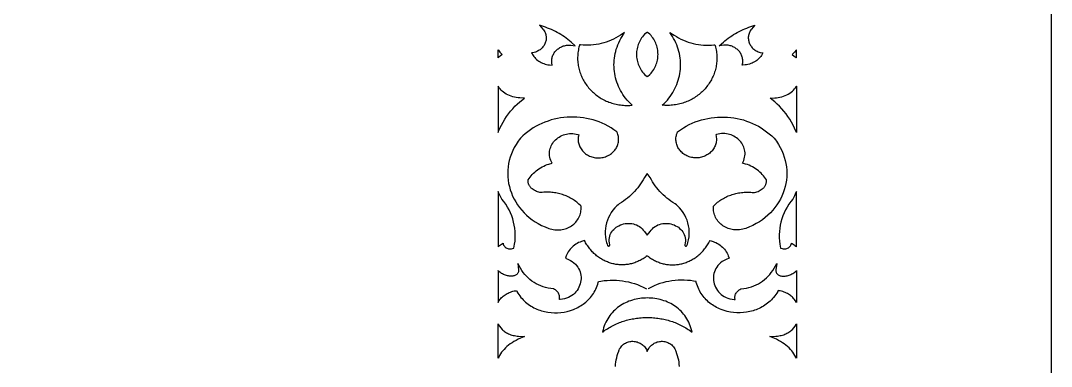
# Model space of a CAD drawing. Extents: x -1917 to -261, y -485 to 605.
# Drawn here: x -1004.7 to -721.6, y -296.9 to -201.8 of the extents above; entities that cross this region are included whole.
import ezdxf

# ---------------------------------------------------------------- set-up
doc = ezdxf.new("R2010")
doc.units = 0
doc.layers.add('LAYER_1', color=18, linetype='CONTINUOUS')

msp = doc.modelspace()

# ---------------------------------------------------------------- linework, layer by layer
at = {"layer": 'LAYER_1'}
for points in [[(-1916.61, -484.86), (-721.61, -484.86), (-721.61, 605.14), (-1916.61, 605.14)], [(-862.18, -203.03), (-861.25, -204.1), (-861.07, -204.34), (-860.92, -204.58), (-860.78, -204.82), (-860.67, -205.07), (-860.57, -205.32), (-860.49, -205.58), (-860.43, -205.84), (-860.39, -206.09), (-860.37, -206.35), (-860.37, -206.61), (-860.38, -206.87), (-860.42, -207.13), (-860.47, -207.38), (-860.53, -207.63), (-860.61, -207.88), (-860.71, -208.12), (-860.83, -208.35), (-860.96, -208.58), (-861.11, -208.8), (-861.27, -209.02), (-861.44, -209.22), (-861.63, -209.41), (-861.84, -209.6), (-862.06, -209.77), (-862.29, -209.93), (-862.54, -210.07), (-862.8, -210.2), (-863.07, -210.32), (-863.35, -210.42), (-863.65, -210.51), (-864.38, -210.67), (-863.98, -211.33), (-863.76, -211.64), (-863.52, -211.93), (-863.26, -212.2), (-862.99, -212.46), (-862.69, -212.7), (-862.39, -212.92), (-862.06, -213.12), (-861.73, -213.3), (-861.38, -213.47), (-861.02, -213.61), (-860.65, -213.72), (-860.27, -213.82), (-859.88, -213.89), (-859.49, -213.95), (-858.72, -214), (-858.81, -213.35), (-858.84, -213.08), (-858.84, -212.81), (-858.83, -212.54), (-858.8, -212.28), (-858.75, -212.03), (-858.69, -211.78), (-858.61, -211.53), (-858.51, -211.29), (-858.4, -211.06), (-858.28, -210.83), (-858.15, -210.61), (-858, -210.4), (-857.83, -210.2), (-857.66, -210.01), (-857.47, -209.82), (-857.27, -209.65), (-857.07, -209.49), (-856.85, -209.33), (-856.62, -209.19), (-856.38, -209.06), (-856.14, -208.94), (-855.89, -208.84), (-855.63, -208.75), (-855.36, -208.67), (-855.08, -208.61), (-854.81, -208.56), (-854.52, -208.53), (-854.23, -208.51), (-853.94, -208.51), (-853.64, -208.53), (-852.38, -208.67), (-853.51, -207.67), (-853.95, -207.3), (-854.41, -206.94), (-854.87, -206.59), (-855.34, -206.26), (-855.83, -205.93), (-856.32, -205.62), (-856.82, -205.32), (-857.33, -205.03), (-857.85, -204.76), (-858.37, -204.5), (-858.91, -204.25), (-859.45, -204.02), (-860, -203.8), (-860.55, -203.59)], [(-803.04, -203.03), (-803.97, -204.1), (-804.15, -204.34), (-804.3, -204.58), (-804.44, -204.82), (-804.55, -205.07), (-804.65, -205.32), (-804.73, -205.58), (-804.78, -205.84), (-804.82, -206.09), (-804.85, -206.35), (-804.85, -206.61), (-804.83, -206.87), (-804.8, -207.13), (-804.75, -207.38), (-804.69, -207.63), (-804.6, -207.88), (-804.5, -208.12), (-804.39, -208.35), (-804.26, -208.58), (-804.11, -208.8), (-803.95, -209.02), (-803.78, -209.22), (-803.58, -209.41), (-803.38, -209.6), (-803.16, -209.77), (-802.93, -209.93), (-802.68, -210.07), (-802.42, -210.2), (-802.15, -210.32), (-801.87, -210.42), (-801.57, -210.51), (-800.84, -210.67), (-801.24, -211.33), (-801.46, -211.64), (-801.7, -211.93), (-801.96, -212.2), (-802.23, -212.46), (-802.53, -212.7), (-802.83, -212.92), (-803.16, -213.12), (-803.49, -213.3), (-803.84, -213.47), (-804.2, -213.61), (-804.57, -213.72), (-804.95, -213.82), (-805.34, -213.89), (-805.73, -213.95), (-806.5, -214), (-806.4, -213.35), (-806.38, -213.08), (-806.38, -212.81), (-806.39, -212.54), (-806.42, -212.28), (-806.47, -212.03), (-806.53, -211.78), (-806.61, -211.53), (-806.7, -211.29), (-806.81, -211.06), (-806.94, -210.83), (-807.07, -210.61), (-807.22, -210.4), (-807.39, -210.2), (-807.56, -210.01), (-807.75, -209.82), (-807.94, -209.65), (-808.15, -209.49), (-808.37, -209.33), (-808.6, -209.19), (-808.83, -209.06), (-809.08, -208.94), (-809.33, -208.84), (-809.59, -208.75), (-809.86, -208.67), (-810.13, -208.61), (-810.41, -208.56), (-810.7, -208.53), (-810.99, -208.51), (-811.28, -208.51), (-811.58, -208.53), (-812.83, -208.67), (-811.71, -207.67), (-811.27, -207.3), (-810.81, -206.94), (-810.35, -206.59), (-809.88, -206.26), (-809.39, -205.93), (-808.9, -205.62), (-808.4, -205.32), (-807.89, -205.03), (-807.37, -204.76), (-806.85, -204.5), (-806.31, -204.25), (-805.77, -204.02), (-805.22, -203.8), (-804.67, -203.59)], [(-837.44, -225.09), (-836.75, -225.06), (-837.23, -224.59), (-837.69, -224.12), (-838.12, -223.63), (-838.54, -223.13), (-838.92, -222.62), (-839.28, -222.09), (-839.62, -221.56), (-839.94, -221.01), (-840.22, -220.45), (-840.49, -219.89), (-840.73, -219.31), (-840.94, -218.73), (-841.13, -218.14), (-841.3, -217.55), (-841.44, -216.95), (-841.55, -216.34), (-841.64, -215.74), (-841.7, -215.13), (-841.74, -214.51), (-841.75, -213.9), (-841.74, -213.29), (-841.7, -212.67), (-841.63, -212.06), (-841.54, -211.45), (-841.42, -210.84), (-841.28, -210.23), (-841.11, -209.63), (-840.91, -209.03), (-840.69, -208.44), (-840.44, -207.86), (-840.17, -207.28), (-839.86, -206.71), (-839.53, -206.15), (-838.84, -205.02), (-839.97, -205.75), (-840.6, -206.15), (-841.23, -206.52), (-841.87, -206.85), (-842.53, -207.15), (-843.2, -207.43), (-843.87, -207.67), (-844.56, -207.89), (-845.25, -208.07), (-845.95, -208.22), (-846.65, -208.34), (-847.36, -208.43), (-848.07, -208.49), (-848.78, -208.52), (-849.49, -208.52), (-850.2, -208.49), (-850.92, -208.43), (-851.18, -208.41), (-851.25, -208.65), (-851.36, -209.04), (-851.45, -209.44), (-851.53, -209.84), (-851.6, -210.24), (-851.65, -210.64), (-851.69, -211.03), (-851.72, -211.43), (-851.74, -211.82), (-851.74, -212.21), (-851.73, -212.6), (-851.71, -212.98), (-851.67, -213.37), (-851.63, -213.75), (-851.57, -214.12), (-851.5, -214.5), (-851.42, -214.87), (-851.33, -215.24), (-851.23, -215.6), (-851.12, -215.96), (-850.99, -216.32), (-850.86, -216.67), (-850.71, -217.02), (-850.56, -217.37), (-850.39, -217.71), (-850.22, -218.04), (-850.03, -218.37), (-849.84, -218.69), (-849.64, -219.01), (-849.42, -219.32), (-849.2, -219.63), (-848.97, -219.93), (-848.73, -220.22), (-848.48, -220.51), (-848.23, -220.79), (-847.96, -221.06), (-847.69, -221.33), (-847.41, -221.59), (-847.12, -221.84), (-846.82, -222.08), (-846.52, -222.32), (-846.21, -222.54), (-845.89, -222.76), (-845.57, -222.97), (-845.24, -223.18), (-844.9, -223.37), (-844.55, -223.55), (-844.2, -223.73), (-843.85, -223.89), (-843.48, -224.05), (-843.12, -224.19), (-842.74, -224.33), (-842.36, -224.45), (-841.98, -224.57), (-841.59, -224.67), (-841.19, -224.77), (-840.79, -224.85), (-840.39, -224.92), (-839.98, -224.98), (-839.56, -225.03), (-839.15, -225.07), (-838.73, -225.09), (-838.3, -225.1), (-837.87, -225.1)], [(-832.61, -217.08), (-832.58, -217.11), (-831.86, -216.57), (-831.57, -216.24), (-831.31, -215.91), (-831.06, -215.57), (-830.84, -215.22), (-830.63, -214.87), (-830.45, -214.51), (-830.28, -214.14), (-830.13, -213.76), (-830, -213.38), (-829.9, -213), (-829.81, -212.62), (-829.74, -212.23), (-829.69, -211.84), (-829.66, -211.45), (-829.65, -211.05), (-829.66, -210.66), (-829.69, -210.27), (-829.74, -209.88), (-829.81, -209.49), (-829.9, -209.1), (-830, -208.72), (-830.13, -208.34), (-830.28, -207.97), (-830.45, -207.6), (-830.63, -207.24), (-830.84, -206.88), (-831.06, -206.53), (-831.31, -206.19), (-831.57, -205.86), (-831.86, -205.54), (-832.58, -205), (-832.61, -205.02), (-832.64, -205), (-833.36, -205.54), (-833.64, -205.86), (-833.91, -206.19), (-834.15, -206.53), (-834.38, -206.88), (-834.59, -207.24), (-834.77, -207.6), (-834.94, -207.97), (-835.09, -208.34), (-835.21, -208.72), (-835.32, -209.1), (-835.41, -209.49), (-835.48, -209.88), (-835.53, -210.27), (-835.56, -210.66), (-835.57, -211.05), (-835.56, -211.45), (-835.53, -211.84), (-835.48, -212.23), (-835.41, -212.62), (-835.32, -213), (-835.21, -213.38), (-835.09, -213.76), (-834.94, -214.14), (-834.77, -214.51), (-834.59, -214.87), (-834.38, -215.22), (-834.15, -215.57), (-833.91, -215.91), (-833.64, -216.24), (-833.36, -216.57), (-832.64, -217.11)], [(-827.78, -225.09), (-828.47, -225.06), (-827.99, -224.59), (-827.53, -224.12), (-827.09, -223.63), (-826.68, -223.13), (-826.3, -222.62), (-825.93, -222.09), (-825.6, -221.56), (-825.28, -221.01), (-824.99, -220.45), (-824.73, -219.89), (-824.49, -219.31), (-824.28, -218.73), (-824.09, -218.14), (-823.92, -217.55), (-823.78, -216.95), (-823.67, -216.34), (-823.58, -215.74), (-823.52, -215.13), (-823.48, -214.51), (-823.47, -213.9), (-823.48, -213.29), (-823.52, -212.67), (-823.58, -212.06), (-823.68, -211.45), (-823.79, -210.84), (-823.94, -210.23), (-824.11, -209.63), (-824.3, -209.03), (-824.53, -208.44), (-824.78, -207.86), (-825.05, -207.28), (-825.36, -206.71), (-825.69, -206.15), (-826.38, -205.02), (-825.25, -205.75), (-824.62, -206.15), (-823.99, -206.52), (-823.35, -206.85), (-822.69, -207.15), (-822.02, -207.43), (-821.35, -207.67), (-820.66, -207.89), (-819.97, -208.07), (-819.27, -208.22), (-818.57, -208.34), (-817.86, -208.43), (-817.15, -208.49), (-816.44, -208.52), (-815.73, -208.52), (-815.01, -208.49), (-814.3, -208.43), (-814.04, -208.41), (-813.97, -208.65), (-813.86, -209.04), (-813.77, -209.44), (-813.69, -209.84), (-813.62, -210.24), (-813.57, -210.64), (-813.53, -211.03), (-813.5, -211.43), (-813.48, -211.82), (-813.48, -212.21), (-813.49, -212.6), (-813.51, -212.98), (-813.55, -213.37), (-813.59, -213.75), (-813.65, -214.12), (-813.72, -214.5), (-813.8, -214.87), (-813.89, -215.24), (-813.99, -215.6), (-814.1, -215.96), (-814.23, -216.32), (-814.36, -216.67), (-814.51, -217.02), (-814.66, -217.37), (-814.83, -217.71), (-815, -218.04), (-815.18, -218.37), (-815.38, -218.69), (-815.58, -219.01), (-815.8, -219.32), (-816.02, -219.63), (-816.25, -219.93), (-816.49, -220.22), (-816.73, -220.51), (-816.99, -220.79), (-817.26, -221.06), (-817.53, -221.33), (-817.81, -221.59), (-818.1, -221.84), (-818.39, -222.08), (-818.7, -222.32), (-819.01, -222.54), (-819.33, -222.76), (-819.65, -222.97), (-819.98, -223.18), (-820.32, -223.37), (-820.66, -223.55), (-821.02, -223.73), (-821.37, -223.89), (-821.73, -224.05), (-822.1, -224.19), (-822.48, -224.33), (-822.86, -224.45), (-823.24, -224.57), (-823.63, -224.67), (-824.03, -224.77), (-824.43, -224.85), (-824.83, -224.92), (-825.24, -224.98), (-825.65, -225.03), (-826.07, -225.07), (-826.49, -225.09), (-826.92, -225.1), (-827.35, -225.1)], [(-873.59, -212.04), (-873.59, -209.78), (-873.47, -209.94), (-873.08, -210.41), (-872.43, -211.12), (-872.98, -211.51), (-873.24, -211.72), (-873.48, -211.93)], [(-791.63, -212.04), (-791.63, -209.78), (-791.75, -209.94), (-792.13, -210.41), (-792.79, -211.12), (-792.24, -211.51), (-791.98, -211.72), (-791.74, -211.93)], [(-873.59, -232.53), (-873.46, -232.19), (-873.08, -231.34), (-872.67, -230.51), (-872.23, -229.7), (-871.76, -228.91), (-871.25, -228.14), (-870.72, -227.4), (-870.16, -226.68), (-869.57, -226), (-868.95, -225.34), (-868.31, -224.72), (-867.64, -224.13), (-866.33, -223.07), (-867.62, -223.03), (-868.1, -222.99), (-868.58, -222.92), (-869.06, -222.83), (-869.54, -222.71), (-870.01, -222.56), (-870.47, -222.39), (-870.91, -222.2), (-871.34, -221.98), (-871.74, -221.74), (-872.12, -221.48), (-872.46, -221.2), (-872.78, -220.9), (-873.05, -220.58), (-873.29, -220.24), (-873.52, -219.83), (-873.59, -219.76)], [(-791.63, -232.53), (-791.76, -232.19), (-792.14, -231.34), (-792.55, -230.51), (-792.99, -229.7), (-793.46, -228.91), (-793.97, -228.14), (-794.5, -227.4), (-795.06, -226.68), (-795.65, -226), (-796.27, -225.34), (-796.91, -224.72), (-797.57, -224.13), (-798.89, -223.07), (-797.6, -223.03), (-797.12, -222.99), (-796.64, -222.92), (-796.16, -222.83), (-795.68, -222.71), (-795.21, -222.56), (-794.75, -222.39), (-794.31, -222.2), (-793.88, -221.98), (-793.48, -221.74), (-793.1, -221.48), (-792.76, -221.2), (-792.44, -220.9), (-792.17, -220.58), (-791.93, -220.24), (-791.7, -219.83), (-791.63, -219.76)], [(-865.33, -245.62), (-865.08, -245.22), (-864.8, -244.84), (-864.51, -244.47), (-864.2, -244.11), (-863.86, -243.77), (-863.51, -243.44), (-863.15, -243.12), (-862.76, -242.82), (-862.36, -242.54), (-861.94, -242.27), (-861.5, -242.02), (-861.05, -241.79), (-860.59, -241.58), (-860.1, -241.39), (-859.61, -241.22), (-858.76, -240.97), (-859.09, -240.23), (-859.24, -239.8), (-859.35, -239.38), (-859.42, -238.96), (-859.46, -238.54), (-859.46, -238.13), (-859.42, -237.72), (-859.36, -237.33), (-859.26, -236.94), (-859.13, -236.56), (-858.97, -236.19), (-858.78, -235.83), (-858.56, -235.49), (-858.33, -235.16), (-858.06, -234.85), (-857.77, -234.55), (-857.47, -234.28), (-857.14, -234.02), (-856.79, -233.79), (-856.43, -233.58), (-856.05, -233.39), (-855.65, -233.23), (-855.24, -233.09), (-854.82, -232.98), (-854.39, -232.9), (-853.95, -232.85), (-853.5, -232.83), (-853.04, -232.85), (-852.58, -232.9), (-852.11, -232.98), (-851.64, -233.1), (-851.43, -233.17), (-851.44, -233.21), (-851.51, -233.53), (-851.56, -233.84), (-851.59, -234.16), (-851.6, -234.47), (-851.59, -234.78), (-851.55, -235.08), (-851.5, -235.39), (-851.43, -235.68), (-851.34, -235.97), (-851.23, -236.25), (-851.1, -236.53), (-850.96, -236.8), (-850.8, -237.06), (-850.62, -237.31), (-850.43, -237.55), (-850.23, -237.78), (-850.01, -237.99), (-849.78, -238.2), (-849.53, -238.4), (-849.28, -238.58), (-849.01, -238.74), (-848.73, -238.9), (-848.43, -239.04), (-848.13, -239.16), (-847.82, -239.27), (-847.5, -239.36), (-847.17, -239.43), (-846.84, -239.48), (-846.49, -239.52), (-846.14, -239.53), (-845.79, -239.53), (-845.43, -239.5), (-845.08, -239.46), (-844.75, -239.39), (-844.42, -239.31), (-844.1, -239.21), (-843.79, -239.1), (-843.49, -238.96), (-843.2, -238.82), (-842.92, -238.65), (-842.66, -238.48), (-842.41, -238.29), (-842.17, -238.08), (-841.94, -237.87), (-841.73, -237.64), (-841.54, -237.41), (-841.35, -237.16), (-841.19, -236.91), (-841.04, -236.64), (-840.91, -236.37), (-840.79, -236.09), (-840.69, -235.81), (-840.61, -235.52), (-840.55, -235.22), (-840.51, -234.92), (-840.49, -234.62), (-840.48, -234.31), (-840.5, -234), (-840.54, -233.69), (-840.6, -233.38), (-840.68, -233.07), (-840.79, -232.76), (-840.94, -232.38), (-841.76, -231.79), (-842.53, -231.28), (-843.32, -230.82), (-844.13, -230.39), (-844.96, -230), (-845.79, -229.66), (-846.65, -229.35), (-847.51, -229.08), (-848.38, -228.85), (-849.26, -228.66), (-850.15, -228.51), (-851.04, -228.4), (-851.94, -228.32), (-852.83, -228.29), (-853.73, -228.29), (-854.62, -228.33), (-855.52, -228.41), (-856.4, -228.53), (-857.28, -228.69), (-858.16, -228.88), (-859.02, -229.11), (-859.87, -229.39), (-860.71, -229.69), (-861.54, -230.04), (-862.35, -230.42), (-863.14, -230.84), (-863.92, -231.3), (-864.67, -231.8), (-865.4, -232.33), (-866.11, -232.9), (-866.8, -233.5), (-867.46, -234.15), (-867.79, -234.57), (-868.09, -234.98), (-868.64, -235.82), (-869.14, -236.67), (-869.57, -237.54), (-869.94, -238.42), (-870.25, -239.31), (-870.51, -240.21), (-870.7, -241.12), (-870.84, -242.03), (-870.92, -242.94), (-870.94, -243.86), (-870.91, -244.76), (-870.82, -245.67), (-870.68, -246.56), (-870.48, -247.45), (-870.24, -248.33), (-869.94, -249.19), (-869.58, -250.03), (-869.18, -250.86), (-868.73, -251.67), (-868.23, -252.45), (-867.68, -253.21), (-867.08, -253.94), (-866.44, -254.64), (-865.74, -255.31), (-865.01, -255.95), (-864.22, -256.55), (-863.4, -257.11), (-862.53, -257.63), (-861.62, -258.1), (-860.66, -258.54), (-859.67, -258.92), (-859.25, -259.06), (-858.83, -259.18), (-858.41, -259.26), (-857.99, -259.33), (-857.57, -259.36), (-857.16, -259.37), (-856.75, -259.35), (-856.34, -259.31), (-855.94, -259.25), (-855.55, -259.16), (-855.17, -259.05), (-854.79, -258.92), (-854.43, -258.77), (-854.07, -258.6), (-853.73, -258.41), (-853.4, -258.21), (-853.09, -257.98), (-852.79, -257.74), (-852.51, -257.48), (-852.24, -257.2), (-852, -256.91), (-851.77, -256.6), (-851.56, -256.28), (-851.38, -255.95), (-851.21, -255.61), (-851.07, -255.25), (-850.96, -254.88), (-850.87, -254.5), (-850.81, -254.11), (-850.77, -253.71), (-850.77, -253.31), (-850.8, -252.78), (-851.07, -252.51), (-851.36, -252.25), (-851.64, -252), (-851.94, -251.75), (-852.24, -251.52), (-852.55, -251.3), (-852.86, -251.09), (-853.18, -250.89), (-853.5, -250.69), (-853.83, -250.51), (-854.17, -250.34), (-854.51, -250.18), (-854.85, -250.02), (-855.19, -249.88), (-855.54, -249.75), (-855.9, -249.63), (-856.25, -249.52), (-856.61, -249.41), (-856.98, -249.32), (-857.34, -249.24), (-857.71, -249.17), (-858.08, -249.11), (-858.45, -249.06), (-858.82, -249.02), (-859.19, -248.99), (-859.57, -248.97), (-859.94, -248.96), (-860.31, -248.97), (-860.69, -248.98), (-861.06, -249), (-861.44, -249.04), (-861.81, -249.08), (-862.11, -249.03), (-862.41, -248.96), (-862.72, -248.86), (-863.04, -248.75), (-863.34, -248.62), (-863.65, -248.46), (-863.94, -248.28), (-864.21, -248.08), (-864.34, -247.97), (-864.47, -247.86), (-864.58, -247.74), (-864.7, -247.61), (-864.8, -247.48), (-864.9, -247.34), (-864.99, -247.2), (-865.07, -247.05), (-865.14, -246.89), (-865.2, -246.73), (-865.25, -246.56), (-865.29, -246.38), (-865.32, -246.2), (-865.34, -246.01), (-865.34, -245.82)], [(-799.89, -245.62), (-800.14, -245.22), (-800.42, -244.84), (-800.71, -244.47), (-801.02, -244.11), (-801.35, -243.77), (-801.7, -243.44), (-802.07, -243.12), (-802.46, -242.82), (-802.86, -242.54), (-803.28, -242.27), (-803.72, -242.02), (-804.17, -241.79), (-804.63, -241.58), (-805.12, -241.39), (-805.61, -241.22), (-806.46, -240.97), (-806.13, -240.23), (-805.98, -239.8), (-805.87, -239.38), (-805.79, -238.96), (-805.76, -238.54), (-805.76, -238.13), (-805.8, -237.72), (-805.86, -237.33), (-805.96, -236.94), (-806.09, -236.56), (-806.25, -236.19), (-806.44, -235.83), (-806.65, -235.49), (-806.89, -235.16), (-807.16, -234.85), (-807.44, -234.55), (-807.75, -234.28), (-808.08, -234.02), (-808.43, -233.79), (-808.79, -233.58), (-809.17, -233.39), (-809.57, -233.23), (-809.98, -233.09), (-810.4, -232.98), (-810.83, -232.9), (-811.27, -232.85), (-811.72, -232.83), (-812.18, -232.85), (-812.64, -232.9), (-813.11, -232.98), (-813.58, -233.1), (-813.79, -233.17), (-813.78, -233.21), (-813.71, -233.53), (-813.66, -233.84), (-813.63, -234.16), (-813.62, -234.47), (-813.63, -234.78), (-813.67, -235.08), (-813.72, -235.39), (-813.79, -235.68), (-813.88, -235.97), (-813.99, -236.25), (-814.12, -236.53), (-814.26, -236.8), (-814.42, -237.06), (-814.6, -237.31), (-814.79, -237.55), (-814.99, -237.78), (-815.21, -237.99), (-815.44, -238.2), (-815.69, -238.4), (-815.94, -238.58), (-816.21, -238.74), (-816.49, -238.9), (-816.78, -239.04), (-817.09, -239.16), (-817.4, -239.27), (-817.72, -239.36), (-818.05, -239.43), (-818.38, -239.48), (-818.73, -239.52), (-819.08, -239.53), (-819.43, -239.53), (-819.79, -239.5), (-820.13, -239.46), (-820.47, -239.39), (-820.8, -239.31), (-821.12, -239.21), (-821.43, -239.1), (-821.73, -238.96), (-822.02, -238.82), (-822.3, -238.65), (-822.56, -238.48), (-822.81, -238.29), (-823.05, -238.08), (-823.28, -237.87), (-823.49, -237.64), (-823.68, -237.41), (-823.86, -237.16), (-824.03, -236.91), (-824.18, -236.64), (-824.31, -236.37), (-824.43, -236.09), (-824.53, -235.81), (-824.61, -235.52), (-824.67, -235.22), (-824.71, -234.92), (-824.73, -234.62), (-824.74, -234.31), (-824.72, -234), (-824.68, -233.69), (-824.62, -233.38), (-824.54, -233.07), (-824.43, -232.76), (-824.28, -232.38), (-823.46, -231.79), (-822.69, -231.28), (-821.9, -230.82), (-821.09, -230.39), (-820.26, -230), (-819.42, -229.66), (-818.57, -229.35), (-817.71, -229.08), (-816.84, -228.85), (-815.96, -228.66), (-815.07, -228.51), (-814.18, -228.4), (-813.28, -228.32), (-812.39, -228.29), (-811.49, -228.29), (-810.6, -228.33), (-809.7, -228.41), (-808.82, -228.53), (-807.94, -228.69), (-807.06, -228.88), (-806.2, -229.11), (-805.35, -229.39), (-804.51, -229.69), (-803.68, -230.04), (-802.87, -230.42), (-802.08, -230.84), (-801.3, -231.3), (-800.55, -231.8), (-799.82, -232.33), (-799.11, -232.9), (-798.42, -233.5), (-797.76, -234.15), (-797.43, -234.57), (-797.13, -234.98), (-796.58, -235.82), (-796.08, -236.67), (-795.65, -237.54), (-795.28, -238.42), (-794.97, -239.31), (-794.71, -240.21), (-794.52, -241.12), (-794.38, -242.03), (-794.3, -242.94), (-794.28, -243.86), (-794.31, -244.76), (-794.4, -245.67), (-794.54, -246.56), (-794.73, -247.45), (-794.98, -248.33), (-795.28, -249.19), (-795.63, -250.03), (-796.04, -250.86), (-796.49, -251.67), (-796.99, -252.45), (-797.54, -253.21), (-798.14, -253.94), (-798.78, -254.64), (-799.47, -255.31), (-800.21, -255.95), (-800.99, -256.55), (-801.82, -257.11), (-802.69, -257.63), (-803.6, -258.1), (-804.56, -258.54), (-805.55, -258.92), (-805.97, -259.06), (-806.39, -259.18), (-806.81, -259.26), (-807.23, -259.33), (-807.65, -259.36), (-808.06, -259.37), (-808.47, -259.35), (-808.88, -259.31), (-809.28, -259.25), (-809.67, -259.16), (-810.05, -259.05), (-810.43, -258.92), (-810.79, -258.77), (-811.15, -258.6), (-811.49, -258.41), (-811.82, -258.21), (-812.13, -257.98), (-812.43, -257.74), (-812.71, -257.48), (-812.98, -257.2), (-813.22, -256.91), (-813.45, -256.6), (-813.66, -256.28), (-813.84, -255.95), (-814, -255.61), (-814.14, -255.25), (-814.26, -254.88), (-814.35, -254.5), (-814.41, -254.11), (-814.45, -253.71), (-814.45, -253.31), (-814.42, -252.78), (-814.14, -252.51), (-813.86, -252.25), (-813.57, -252), (-813.28, -251.75), (-812.98, -251.52), (-812.67, -251.3), (-812.36, -251.09), (-812.04, -250.89), (-811.71, -250.69), (-811.38, -250.51), (-811.05, -250.34), (-810.71, -250.18), (-810.37, -250.02), (-810.02, -249.88), (-809.67, -249.75), (-809.32, -249.63), (-808.96, -249.52), (-808.6, -249.41), (-808.24, -249.32), (-807.88, -249.24), (-807.51, -249.17), (-807.14, -249.11), (-806.77, -249.06), (-806.4, -249.02), (-806.03, -248.99), (-805.65, -248.97), (-805.28, -248.96), (-804.9, -248.97), (-804.53, -248.98), (-804.15, -249), (-803.78, -249.04), (-803.41, -249.08), (-803.11, -249.03), (-802.81, -248.96), (-802.49, -248.86), (-802.18, -248.75), (-801.87, -248.62), (-801.57, -248.46), (-801.28, -248.28), (-801.01, -248.08), (-800.88, -247.97), (-800.75, -247.86), (-800.63, -247.74), (-800.52, -247.61), (-800.42, -247.48), (-800.32, -247.34), (-800.23, -247.2), (-800.15, -247.05), (-800.08, -246.89), (-800.02, -246.73), (-799.97, -246.56), (-799.93, -246.38), (-799.9, -246.2), (-799.88, -246.01), (-799.88, -245.82)], [(-832.61, -260.77), (-831.83, -259.83), (-831.53, -259.42), (-831.2, -259.05), (-830.85, -258.72), (-830.47, -258.43), (-830.08, -258.19), (-829.66, -257.99), (-829.24, -257.83), (-828.8, -257.7), (-828.35, -257.62), (-827.9, -257.57), (-827.44, -257.55), (-826.99, -257.58), (-826.54, -257.63), (-826.09, -257.72), (-825.65, -257.85), (-825.23, -258), (-824.82, -258.19), (-824.43, -258.4), (-824.06, -258.64), (-823.71, -258.92), (-823.39, -259.21), (-823.1, -259.53), (-822.85, -259.88), (-822.63, -260.25), (-822.44, -260.64), (-822.3, -261.06), (-822.2, -261.49), (-822.15, -261.95), (-822.15, -262.42), (-822.2, -262.92), (-822.3, -263.45), (-822.31, -263.52), (-822.3, -263.58), (-822.29, -263.63), (-822.26, -263.68), (-822.22, -263.72), (-822.18, -263.75), (-822.13, -263.78), (-822.08, -263.8), (-822.02, -263.81), (-821.97, -263.81), (-821.91, -263.8), (-821.86, -263.78), (-821.81, -263.75), (-821.77, -263.71), (-821.73, -263.66), (-821.71, -263.6), (-821.57, -263.23), (-821.45, -262.84), (-821.26, -262.07), (-821.14, -261.29), (-821.07, -260.51), (-821.07, -259.74), (-821.13, -258.96), (-821.25, -258.2), (-821.43, -257.45), (-821.67, -256.71), (-821.97, -255.98), (-822.32, -255.28), (-822.73, -254.6), (-823.2, -253.95), (-823.72, -253.32), (-824.29, -252.74), (-824.6, -252.45), (-824.93, -252.17), (-825.54, -251.79), (-826.11, -251.41), (-826.66, -251.01), (-827.2, -250.59), (-827.71, -250.15), (-828.21, -249.7), (-828.69, -249.23), (-829.15, -248.75), (-829.59, -248.25), (-830.02, -247.73), (-830.42, -247.2), (-830.8, -246.66), (-831.16, -246.11), (-831.49, -245.54), (-831.81, -244.96), (-832.61, -243.79), (-833.41, -244.96), (-833.73, -245.54), (-834.06, -246.11), (-834.42, -246.66), (-834.8, -247.2), (-835.2, -247.73), (-835.62, -248.25), (-836.07, -248.75), (-836.53, -249.23), (-837.01, -249.7), (-837.5, -250.15), (-838.02, -250.59), (-838.56, -251.01), (-839.11, -251.41), (-839.68, -251.79), (-840.29, -252.17), (-840.62, -252.45), (-840.93, -252.74), (-841.5, -253.32), (-842.02, -253.95), (-842.48, -254.6), (-842.9, -255.28), (-843.25, -255.98), (-843.55, -256.71), (-843.79, -257.45), (-843.97, -258.2), (-844.09, -258.96), (-844.15, -259.74), (-844.15, -260.51), (-844.08, -261.29), (-843.96, -262.07), (-843.77, -262.84), (-843.65, -263.23), (-843.51, -263.6), (-843.49, -263.66), (-843.45, -263.71), (-843.41, -263.75), (-843.36, -263.78), (-843.3, -263.8), (-843.25, -263.81), (-843.19, -263.81), (-843.14, -263.8), (-843.09, -263.78), (-843.04, -263.75), (-843, -263.72), (-842.96, -263.68), (-842.93, -263.63), (-842.91, -263.58), (-842.91, -263.52), (-842.91, -263.45), (-843.02, -262.92), (-843.07, -262.42), (-843.07, -261.95), (-843.02, -261.49), (-842.92, -261.06), (-842.77, -260.64), (-842.59, -260.25), (-842.37, -259.88), (-842.12, -259.53), (-841.83, -259.21), (-841.51, -258.92), (-841.16, -258.64), (-840.79, -258.4), (-840.4, -258.19), (-839.99, -258), (-839.57, -257.85), (-839.13, -257.72), (-838.68, -257.63), (-838.23, -257.58), (-837.77, -257.55), (-837.32, -257.57), (-836.87, -257.62), (-836.42, -257.7), (-835.98, -257.83), (-835.56, -257.99), (-835.14, -258.19), (-834.75, -258.43), (-834.37, -258.72), (-834.02, -259.05), (-833.69, -259.42), (-833.38, -259.83)], [(-873.59, -263.98), (-873.39, -263.79), (-873.16, -263.6), (-872.92, -263.43), (-872.66, -263.26), (-872.39, -263.11), (-872.22, -263.02), (-872.21, -263.05), (-872.15, -263.3), (-872.05, -263.52), (-871.92, -263.73), (-871.76, -263.92), (-871.59, -264.09), (-871.39, -264.24), (-871.17, -264.36), (-870.94, -264.45), (-870.7, -264.52), (-870.44, -264.57), (-870.18, -264.58), (-869.92, -264.55), (-869.65, -264.5), (-869.24, -264.35), (-869.05, -263.31), (-868.93, -262.43), (-868.87, -261.54), (-868.86, -260.66), (-868.9, -259.78), (-868.99, -258.91), (-869.13, -258.04), (-869.32, -257.18), (-869.56, -256.33), (-869.85, -255.5), (-870.19, -254.68), (-870.57, -253.87), (-871, -253.08), (-871.48, -252.31), (-872, -251.57), (-872.55, -250.87), (-873.03, -249.97), (-873.46, -249.05), (-873.59, -248.75)], [(-791.63, -263.98), (-791.63, -248.75), (-791.76, -249.05), (-792.19, -249.97), (-792.67, -250.87), (-793.21, -251.57), (-793.74, -252.31), (-794.22, -253.08), (-794.65, -253.87), (-795.03, -254.68), (-795.37, -255.5), (-795.66, -256.33), (-795.9, -257.18), (-796.09, -258.04), (-796.23, -258.91), (-796.32, -259.78), (-796.36, -260.66), (-796.35, -261.54), (-796.29, -262.43), (-796.17, -263.31), (-795.98, -264.35), (-795.57, -264.5), (-795.3, -264.55), (-795.03, -264.58), (-794.77, -264.57), (-794.52, -264.52), (-794.28, -264.45), (-794.05, -264.36), (-793.83, -264.24), (-793.63, -264.09), (-793.45, -263.92), (-793.3, -263.73), (-793.17, -263.52), (-793.07, -263.3), (-793.01, -263.05), (-793, -263.02), (-792.83, -263.11), (-792.56, -263.26), (-792.3, -263.43), (-792.06, -263.6), (-791.83, -263.79)], [(-832.61, -283.46), (-832.19, -283.46), (-831.77, -283.47), (-831.35, -283.49), (-830.94, -283.52), (-830.52, -283.56), (-830.11, -283.6), (-829.7, -283.65), (-829.29, -283.71), (-828.88, -283.78), (-828.48, -283.85), (-828.08, -283.93), (-827.68, -284.02), (-827.28, -284.12), (-826.89, -284.23), (-826.49, -284.34), (-826.1, -284.46), (-825.72, -284.59), (-825.33, -284.73), (-824.95, -284.87), (-824.57, -285.03), (-824.2, -285.19), (-823.83, -285.35), (-823.46, -285.53), (-823.1, -285.72), (-822.74, -285.91), (-822.38, -286.11), (-822.03, -286.31), (-821.68, -286.53), (-821.33, -286.75), (-820.99, -286.98), (-820.65, -287.22), (-820.32, -287.47), (-820.45, -286.89), (-820.62, -286.33), (-820.8, -285.79), (-821, -285.27), (-821.23, -284.77), (-821.47, -284.28), (-821.74, -283.81), (-822.02, -283.36), (-822.32, -282.93), (-822.64, -282.52), (-822.97, -282.13), (-823.33, -281.75), (-823.69, -281.39), (-824.07, -281.05), (-824.47, -280.73), (-824.87, -280.43), (-825.29, -280.15), (-825.72, -279.88), (-826.17, -279.63), (-826.62, -279.4), (-827.08, -279.19), (-827.55, -279), (-828.03, -278.83), (-828.52, -278.67), (-829.02, -278.53), (-829.52, -278.41), (-830.02, -278.31), (-830.53, -278.23), (-831.05, -278.17), (-831.57, -278.12), (-832.09, -278.09), (-832.61, -278.08), (-833.13, -278.09), (-833.65, -278.12), (-834.17, -278.17), (-834.69, -278.23), (-835.2, -278.31), (-835.7, -278.41), (-836.2, -278.53), (-836.7, -278.67), (-837.18, -278.83), (-837.66, -279), (-838.14, -279.19), (-838.6, -279.4), (-839.05, -279.63), (-839.49, -279.88), (-839.93, -280.15), (-840.35, -280.43), (-840.75, -280.73), (-841.15, -281.05), (-841.53, -281.39), (-841.89, -281.75), (-842.24, -282.13), (-842.58, -282.52), (-842.9, -282.93), (-843.2, -283.36), (-843.48, -283.81), (-843.75, -284.28), (-843.99, -284.77), (-844.22, -285.27), (-844.42, -285.79), (-844.6, -286.33), (-844.76, -286.89), (-844.9, -287.47), (-844.57, -287.22), (-844.23, -286.98), (-843.89, -286.75), (-843.54, -286.53), (-843.19, -286.31), (-842.84, -286.11), (-842.48, -285.91), (-842.12, -285.72), (-841.76, -285.53), (-841.39, -285.35), (-841.02, -285.19), (-840.64, -285.03), (-840.27, -284.87), (-839.89, -284.73), (-839.5, -284.59), (-839.11, -284.46), (-838.73, -284.34), (-838.33, -284.23), (-837.94, -284.12), (-837.54, -284.02), (-837.14, -283.93), (-836.74, -283.85), (-836.33, -283.78), (-835.93, -283.71), (-835.52, -283.65), (-835.11, -283.6), (-834.7, -283.56), (-834.28, -283.52), (-833.87, -283.49), (-833.45, -283.47), (-833.03, -283.46)], [(-873.59, -294.67), (-873.59, -285.23), (-873.52, -285.35), (-873.22, -285.84), (-872.87, -286.3), (-872.47, -286.73), (-872.25, -286.93), (-872.02, -287.12), (-871.78, -287.3), (-871.53, -287.48), (-871.26, -287.64), (-870.99, -287.79), (-870.7, -287.93), (-870.4, -288.06), (-870.09, -288.18), (-869.76, -288.28), (-869.42, -288.37), (-869.08, -288.44), (-868.71, -288.5), (-868.34, -288.55), (-867.96, -288.58), (-866.31, -288.64), (-868.06, -289.45), (-868.66, -289.76), (-869.22, -290.07), (-869.75, -290.4), (-870.25, -290.74), (-870.71, -291.1), (-871.15, -291.46), (-871.55, -291.84), (-871.93, -292.22), (-872.28, -292.62), (-872.6, -293.03), (-872.9, -293.46), (-873.17, -293.89), (-873.42, -294.34)], [(-791.63, -294.67), (-791.79, -294.34), (-792.05, -293.89), (-792.32, -293.46), (-792.62, -293.03), (-792.94, -292.62), (-793.29, -292.22), (-793.67, -291.84), (-794.07, -291.46), (-794.51, -291.1), (-794.97, -290.74), (-795.47, -290.4), (-796, -290.07), (-796.56, -289.76), (-797.15, -289.45), (-798.91, -288.64), (-797.26, -288.58), (-796.88, -288.55), (-796.5, -288.5), (-796.14, -288.44), (-795.79, -288.37), (-795.46, -288.28), (-795.13, -288.18), (-794.82, -288.06), (-794.52, -287.93), (-794.23, -287.79), (-793.96, -287.64), (-793.69, -287.48), (-793.44, -287.3), (-793.2, -287.12), (-792.97, -286.93), (-792.75, -286.73), (-792.35, -286.3), (-792, -285.84), (-791.69, -285.35), (-791.63, -285.23)]]:
    msp.add_lwpolyline(points, close=True, dxfattribs=at)
for points in [[(-832.64, -266.49), (-832.64, -266.49), (-832.91, -266.7), (-833.19, -266.9), (-833.46, -267.09), (-833.74, -267.27), (-834.02, -267.44), (-834.31, -267.6), (-834.59, -267.75), (-834.88, -267.9), (-835.18, -268.03), (-835.47, -268.16), (-835.76, -268.27), (-836.06, -268.38), (-836.36, -268.48), (-836.66, -268.57), (-836.96, -268.65), (-837.26, -268.72), (-837.57, -268.78), (-837.87, -268.83), (-838.17, -268.87), (-838.48, -268.91), (-838.78, -268.93), (-839.09, -268.95), (-839.39, -268.96), (-839.7, -268.96), (-840, -268.95), (-840.3, -268.93), (-840.61, -268.91), (-840.91, -268.87), (-841.21, -268.83), (-841.51, -268.78), (-841.81, -268.72), (-842.1, -268.65), (-842.4, -268.57), (-842.69, -268.49), (-842.98, -268.39), (-843.27, -268.29), (-843.56, -268.18), (-843.84, -268.06), (-844.13, -267.94), (-844.41, -267.8), (-844.68, -267.66), (-844.95, -267.51), (-845.22, -267.35), (-845.49, -267.19), (-845.75, -267.01), (-846.01, -266.83), (-846.27, -266.64), (-846.52, -266.44), (-846.77, -266.24), (-847.01, -266.03), (-847.25, -265.81), (-847.48, -265.58), (-847.71, -265.34), (-847.93, -265.1), (-848.15, -264.85), (-848.37, -264.59), (-848.57, -264.32), (-848.78, -264.05), (-848.97, -263.77), (-849.16, -263.48), (-849.35, -263.19), (-849.53, -262.89), (-849.7, -262.58), (-849.86, -262.26), (-850.67, -262.52), (-851.08, -262.68), (-851.48, -262.86), (-851.86, -263.06), (-852.23, -263.29), (-852.59, -263.53), (-852.92, -263.79), (-853.24, -264.08), (-853.54, -264.37), (-853.82, -264.69), (-854.07, -265.02), (-854.31, -265.36), (-854.52, -265.72), (-854.71, -266.1), (-854.87, -266.48), (-855.1, -267.13), (-854.23, -267.48), (-853.69, -267.76), (-853.2, -268.07), (-852.76, -268.41), (-852.36, -268.78), (-852.01, -269.17), (-851.71, -269.57), (-851.45, -270), (-851.24, -270.45), (-851.06, -270.9), (-850.94, -271.37), (-850.85, -271.85), (-850.8, -272.32), (-850.8, -272.81), (-850.84, -273.29), (-850.92, -273.76), (-851.03, -274.23), (-851.19, -274.69), (-851.38, -275.14), (-851.62, -275.57), (-851.88, -275.99), (-852.19, -276.38), (-852.53, -276.75), (-852.91, -277.09), (-853.32, -277.4), (-853.77, -277.68), (-854.25, -277.93), (-854.76, -278.13), (-855.31, -278.3), (-855.89, -278.43), (-856.51, -278.5), (-856.73, -278.51), (-856.72, -278.45), (-856.68, -278.2), (-856.68, -277.96), (-856.69, -277.71), (-856.73, -277.47), (-856.8, -277.24), (-856.88, -277.01), (-856.99, -276.79), (-857.12, -276.58), (-857.27, -276.38), (-857.44, -276.2), (-857.63, -276.02), (-857.84, -275.87), (-858.07, -275.73), (-858.35, -275.59), (-859.13, -275.5), (-859.84, -275.38), (-860.53, -275.21), (-861.21, -275.01), (-861.86, -274.77), (-862.5, -274.49), (-863.12, -274.17), (-863.71, -273.82), (-864.28, -273.44), (-864.82, -273.03), (-865.33, -272.58), (-865.82, -272.1), (-866.27, -271.6), (-866.68, -271.07), (-867.06, -270.51), (-868.2, -268.58), (-867.96, -270.34), (-867.95, -270.56), (-867.97, -270.75), (-868, -270.93), (-868.06, -271.1), (-868.14, -271.25), (-868.23, -271.38), (-868.34, -271.51), (-868.46, -271.62), (-868.61, -271.72), (-868.76, -271.81), (-868.94, -271.89), (-869.13, -271.95), (-869.33, -272), (-869.55, -272.04), (-869.77, -272.06), (-870.01, -272.07), (-870.25, -272.06), (-870.51, -272.04), (-870.76, -272), (-871.02, -271.95), (-871.29, -271.88), (-871.55, -271.8), (-871.82, -271.7), (-872.08, -271.58), (-872.34, -271.45), (-872.6, -271.31), (-872.85, -271.15), (-873.09, -270.97), (-873.33, -270.78), (-873.56, -270.57), (-873.59, -270.54), (-873.59, -279.3), (-873.34, -278.88), (-872.99, -278.4), (-872.8, -278.18), (-872.6, -277.97), (-872.38, -277.76), (-872.15, -277.56), (-871.91, -277.37), (-871.66, -277.19), (-871.39, -277.02), (-871.1, -276.86), (-870.81, -276.72), (-870.5, -276.58), (-870.18, -276.46), (-869.84, -276.34), (-869.49, -276.25), (-869.12, -276.16), (-868.74, -276.09), (-868.56, -276.06), (-868.43, -276.31), (-868.17, -276.73), (-867.9, -277.14), (-867.61, -277.53), (-867.32, -277.91), (-867.01, -278.26), (-866.69, -278.61), (-866.35, -278.93), (-866.01, -279.24), (-865.65, -279.54), (-865.29, -279.81), (-864.92, -280.08), (-864.53, -280.32), (-864.14, -280.55), (-863.75, -280.77), (-863.34, -280.97), (-862.93, -281.15), (-862.51, -281.32), (-862.09, -281.47), (-861.66, -281.61), (-861.23, -281.73), (-860.79, -281.84), (-860.35, -281.93), (-859.91, -282.01), (-859.02, -282.12), (-858.12, -282.17), (-857.23, -282.16), (-856.33, -282.09), (-855.45, -281.96), (-854.57, -281.77), (-853.72, -281.53), (-852.88, -281.23), (-852.47, -281.06), (-852.07, -280.88), (-851.67, -280.68), (-851.28, -280.46), (-850.9, -280.24), (-850.53, -280), (-850.17, -279.74), (-849.81, -279.47), (-849.47, -279.19), (-849.14, -278.89), (-848.82, -278.58), (-848.51, -278.26), (-848.22, -277.92), (-847.93, -277.57), (-847.66, -277.21), (-847.41, -276.84), (-847.17, -276.45), (-846.95, -276.04), (-846.74, -275.63), (-846.54, -275.2), (-846.37, -274.76), (-846.21, -274.3), (-846.07, -273.84), (-846, -273.55), (-845.34, -273.43), (-844.49, -273.31), (-843.64, -273.23), (-842.79, -273.18), (-841.94, -273.18), (-841.09, -273.21), (-840.24, -273.27), (-839.4, -273.37), (-838.56, -273.51), (-837.74, -273.68), (-836.91, -273.89), (-836.1, -274.14), (-835.3, -274.41), (-834.52, -274.73), (-833.74, -275.08), (-832.83, -275.54), (-832.83, -275.54)], [(-832.58, -266.49), (-832.58, -266.49), (-832.31, -266.7), (-832.03, -266.9), (-831.76, -267.09), (-831.48, -267.27), (-831.2, -267.44), (-830.91, -267.6), (-830.62, -267.75), (-830.33, -267.9), (-830.04, -268.03), (-829.75, -268.16), (-829.45, -268.27), (-829.16, -268.38), (-828.86, -268.48), (-828.56, -268.57), (-828.26, -268.65), (-827.96, -268.72), (-827.65, -268.78), (-827.35, -268.83), (-827.05, -268.87), (-826.74, -268.91), (-826.44, -268.93), (-826.13, -268.95), (-825.83, -268.96), (-825.52, -268.96), (-825.22, -268.95), (-824.91, -268.93), (-824.61, -268.91), (-824.31, -268.87), (-824.01, -268.83), (-823.71, -268.78), (-823.41, -268.72), (-823.11, -268.65), (-822.82, -268.57), (-822.53, -268.49), (-822.23, -268.39), (-821.95, -268.29), (-821.66, -268.18), (-821.37, -268.06), (-821.09, -267.94), (-820.81, -267.8), (-820.54, -267.66), (-820.26, -267.51), (-819.99, -267.35), (-819.73, -267.19), (-819.46, -267.01), (-819.21, -266.83), (-818.95, -266.64), (-818.7, -266.44), (-818.45, -266.24), (-818.21, -266.03), (-817.97, -265.81), (-817.74, -265.58), (-817.51, -265.34), (-817.28, -265.1), (-817.07, -264.85), (-816.85, -264.59), (-816.65, -264.32), (-816.44, -264.05), (-816.25, -263.77), (-816.06, -263.48), (-815.87, -263.19), (-815.69, -262.89), (-815.52, -262.58), (-815.36, -262.26), (-814.55, -262.52), (-814.14, -262.68), (-813.74, -262.86), (-813.35, -263.06), (-812.98, -263.29), (-812.63, -263.53), (-812.3, -263.79), (-811.98, -264.08), (-811.68, -264.37), (-811.4, -264.69), (-811.15, -265.02), (-810.91, -265.36), (-810.7, -265.72), (-810.51, -266.1), (-810.35, -266.48), (-810.12, -267.13), (-810.98, -267.48), (-811.53, -267.76), (-812.02, -268.07), (-812.46, -268.41), (-812.85, -268.78), (-813.2, -269.17), (-813.51, -269.57), (-813.77, -270), (-813.98, -270.45), (-814.15, -270.9), (-814.28, -271.37), (-814.37, -271.85), (-814.41, -272.32), (-814.42, -272.81), (-814.38, -273.29), (-814.3, -273.76), (-814.19, -274.23), (-814.03, -274.69), (-813.84, -275.14), (-813.6, -275.57), (-813.33, -275.99), (-813.03, -276.38), (-812.69, -276.75), (-812.31, -277.09), (-811.9, -277.4), (-811.45, -277.68), (-810.97, -277.93), (-810.46, -278.13), (-809.91, -278.3), (-809.33, -278.43), (-808.71, -278.5), (-808.49, -278.51), (-808.5, -278.45), (-808.53, -278.2), (-808.54, -277.96), (-808.53, -277.71), (-808.48, -277.47), (-808.42, -277.24), (-808.33, -277.01), (-808.23, -276.79), (-808.1, -276.58), (-807.94, -276.38), (-807.77, -276.2), (-807.58, -276.02), (-807.38, -275.87), (-807.15, -275.73), (-806.87, -275.59), (-806.09, -275.5), (-805.38, -275.38), (-804.69, -275.21), (-804.01, -275.01), (-803.35, -274.77), (-802.72, -274.49), (-802.1, -274.17), (-801.51, -273.82), (-800.94, -273.44), (-800.4, -273.03), (-799.88, -272.58), (-799.4, -272.1), (-798.95, -271.6), (-798.54, -271.07), (-798.15, -270.51), (-797.02, -268.58), (-797.26, -270.34), (-797.27, -270.56), (-797.25, -270.75), (-797.21, -270.93), (-797.16, -271.1), (-797.08, -271.25), (-796.99, -271.38), (-796.88, -271.51), (-796.76, -271.62), (-796.61, -271.72), (-796.45, -271.81), (-796.28, -271.89), (-796.09, -271.95), (-795.89, -272), (-795.67, -272.04), (-795.45, -272.06), (-795.21, -272.07), (-794.96, -272.06), (-794.71, -272.04), (-794.46, -272), (-794.19, -271.95), (-793.93, -271.88), (-793.67, -271.8), (-793.4, -271.7), (-793.14, -271.58), (-792.88, -271.45), (-792.62, -271.31), (-792.37, -271.15), (-792.12, -270.97), (-791.89, -270.78), (-791.66, -270.57), (-791.63, -270.54), (-791.63, -279.3), (-791.88, -278.88), (-792.23, -278.4), (-792.42, -278.18), (-792.62, -277.97), (-792.84, -277.76), (-793.07, -277.56), (-793.31, -277.37), (-793.56, -277.19), (-793.83, -277.02), (-794.11, -276.86), (-794.41, -276.72), (-794.72, -276.58), (-795.04, -276.46), (-795.38, -276.34), (-795.73, -276.25), (-796.1, -276.16), (-796.47, -276.09), (-796.66, -276.06), (-796.79, -276.31), (-797.05, -276.73), (-797.32, -277.14), (-797.6, -277.53), (-797.9, -277.91), (-798.21, -278.26), (-798.53, -278.61), (-798.87, -278.93), (-799.21, -279.24), (-799.56, -279.54), (-799.93, -279.81), (-800.3, -280.08), (-800.68, -280.32), (-801.08, -280.55), (-801.47, -280.77), (-801.88, -280.97), (-802.29, -281.15), (-802.71, -281.32), (-803.13, -281.47), (-803.56, -281.61), (-803.99, -281.73), (-804.43, -281.84), (-804.87, -281.93), (-805.31, -282.01), (-806.2, -282.12), (-807.1, -282.17), (-807.99, -282.16), (-808.88, -282.09), (-809.77, -281.96), (-810.64, -281.77), (-811.5, -281.53), (-812.34, -281.23), (-812.75, -281.06), (-813.15, -280.88), (-813.55, -280.68), (-813.94, -280.46), (-814.32, -280.24), (-814.69, -280), (-815.05, -279.74), (-815.41, -279.47), (-815.75, -279.19), (-816.08, -278.89), (-816.4, -278.58), (-816.71, -278.26), (-817, -277.92), (-817.29, -277.57), (-817.55, -277.21), (-817.81, -276.84), (-818.05, -276.45), (-818.27, -276.04), (-818.48, -275.63), (-818.67, -275.2), (-818.85, -274.76), (-819.01, -274.3), (-819.15, -273.84), (-819.22, -273.55), (-819.88, -273.43), (-820.73, -273.31), (-821.58, -273.23), (-822.43, -273.18), (-823.28, -273.18), (-824.13, -273.21), (-824.98, -273.27), (-825.82, -273.37), (-826.65, -273.51), (-827.48, -273.68), (-828.3, -273.89), (-829.11, -274.14), (-829.91, -274.41), (-830.7, -274.73), (-831.47, -275.08), (-832.38, -275.54), (-832.38, -275.54)], [(-841.35, -296.93), (-841.31, -296.33), (-841.24, -295.73), (-841.14, -295.13), (-841.01, -294.53), (-840.85, -293.93), (-840.66, -293.33), (-840.44, -292.76), (-840.39, -292.53), (-840.36, -292.4), (-840.19, -292.07), (-840, -291.77), (-839.79, -291.49), (-839.57, -291.24), (-839.34, -291.01), (-839.1, -290.81), (-838.84, -290.63), (-838.57, -290.47), (-838.3, -290.34), (-838.01, -290.23), (-837.72, -290.14), (-837.43, -290.07), (-837.14, -290.03), (-836.84, -290), (-836.54, -290), (-836.24, -290.02), (-835.94, -290.06), (-835.65, -290.11), (-835.36, -290.19), (-835.08, -290.29), (-834.8, -290.4), (-834.53, -290.54), (-834.27, -290.69), (-834.03, -290.86), (-833.79, -291.05), (-833.57, -291.25), (-833.37, -291.47), (-833.18, -291.71), (-833.01, -291.96), (-832.85, -292.23), (-832.72, -292.51), (-832.61, -292.81), (-832.5, -292.51), (-832.37, -292.23), (-832.21, -291.96), (-832.04, -291.71), (-831.85, -291.47), (-831.65, -291.25), (-831.43, -291.05), (-831.19, -290.86), (-830.94, -290.69), (-830.69, -290.54), (-830.42, -290.4), (-830.14, -290.29), (-829.86, -290.19), (-829.57, -290.11), (-829.28, -290.06), (-828.98, -290.02), (-828.68, -290), (-828.38, -290), (-828.08, -290.03), (-827.79, -290.07), (-827.49, -290.14), (-827.21, -290.23), (-826.92, -290.34), (-826.65, -290.47), (-826.38, -290.63), (-826.12, -290.81), (-825.88, -291.01), (-825.64, -291.24), (-825.43, -291.49), (-825.22, -291.77), (-825.03, -292.07), (-824.86, -292.4), (-824.83, -292.53), (-824.78, -292.76), (-824.56, -293.33), (-824.37, -293.93), (-824.2, -294.53), (-824.07, -295.13), (-823.97, -295.73), (-823.91, -296.33), (-823.87, -296.93)]]:
    msp.add_lwpolyline(points, dxfattribs=at)

doc.saveas('drawing.dxf')
